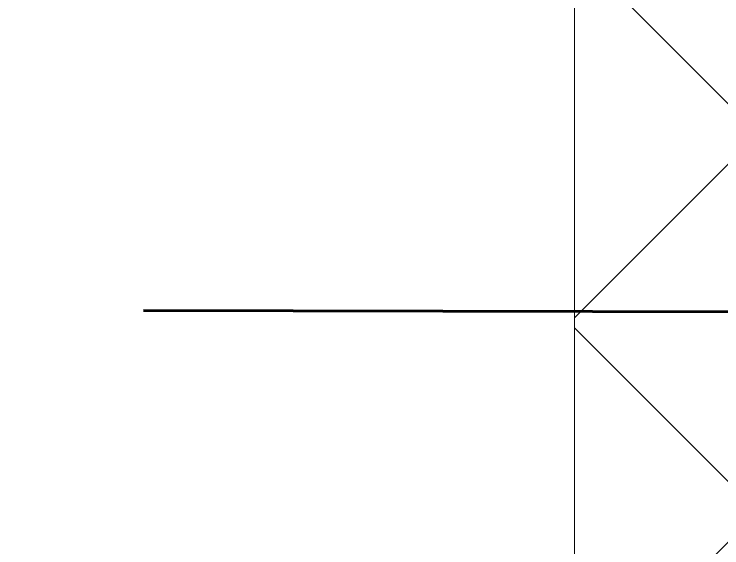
# Model space of a CAD drawing. Header units: millimetres. Extents: x -1113 to 415037, y -3642 to 28069.
# Drawn here: x 85162.8 to 85215.7, y 13281.8 to 13321.8 of the extents above; entities that cross this region are included whole.
import ezdxf

# ---------------------------------------------------------------- set-up
doc = ezdxf.new("R2010")
doc.units = ezdxf.units.MM
for name, color, linetype, lineweight in [('0) Дверь 2.1м-', 5, 'Continuous', 60), ('0) Стена 3.93м', 3, 'Continuous', 60), ('A-DOOR-2', 7, 'Continuous', 5), ('I-WALL', 7, 'Continuous', 5)]:
    doc.layers.add(name, color=color, linetype=linetype, lineweight=lineweight)
doc.layers.add('A-DOOR-1', color=7, linetype='Continuous', lineweight=5, true_color=0xc0c0c0)
doc.layers.add('A-DOOR-FRAM-1', color=7, linetype='Continuous', lineweight=5, true_color=0xc0c0c0)

# ---------------------------------------------------------------- blocks, each defined once
blk = doc.blocks.new('110_Дверь_СКБ_1Ст_Внутренняя1 - Д-8 950x2100h_охрана-V70-Объем проектирования 1 этажа')
at = {"layer": 'A-DOOR-2'}
h = blk.add_hatch(dxfattribs=at)
h.set_pattern_fill('FP_33', color=256, style=0, pattern_type=2)
h.set_pattern_definition([(135, (1826.41, 164.685), (-14.14214, -14.14214), []), (225, (1826.41, 164.685), (14.14214, -14.14214), [])])
h.paths.add_polyline_path([(462.5, 100), (462.5, -100), (487.5, -100), (487.5, 100), (463.808, 100)])
at = {"layer": 'A-DOOR-FRAM-1'}
blk.add_line((487.5, -100), (487.5, 100), dxfattribs=at)
blk = doc.blocks.new('1floor')
at = {"layer": 'I-WALL'}
h = blk.add_hatch(dxfattribs=at)
h.set_pattern_fill('FP_23', color=256, style=0, pattern_type=2)
h.set_pattern_definition([(135, (0, 0), (-141.42136, -141.42136), [])])
h.paths.add_polyline_path([(88388.923, 13400), (88410, 13400), (88410, 13600), (88200, 13600), (88200, 13400), (88380, 13400)])
h.paths.add_polyline_path([(87357.391, 13400), (87500, 13400), (87500, 13600), (87318.399, 13600), (87318.399, 13400)])
h.paths.add_polyline_path([(86470, 13400), (86618.399, 13400), (86618.399, 13600), (86090, 13600), (86090, 13400), (86325.859, 13400)])
h.paths.add_polyline_path([(84750, 13400), (85140, 13400), (85140, 13600), (84700, 13600), (84700, 13400), (84724.306, 13400)])
at = {"layer": 'A-DOOR-1', "rotation": 180}
blk.add_blockref('110_Дверь_СКБ_1Ст_Внутренняя1 - Д-8 950x2100h_охрана-V70-Объем проектирования 1 этажа', (85627.5, 13500), dxfattribs=at)

msp = doc.modelspace()

# ---------------------------------------------------------------- linework, layer by layer
at = {"layer": '0) Дверь 2.1м-'}
msp.add_lwpolyline([(85172.431, 13299.574), (86122.429, 13297.344)], dxfattribs=at)

# ---------------------------------------------------------------- block references
at = {"layer": '0) Стена 3.93м'}
msp.add_blockref('1floor', (64.702, -136.062), dxfattribs=at)

doc.saveas('drawing.dxf')
